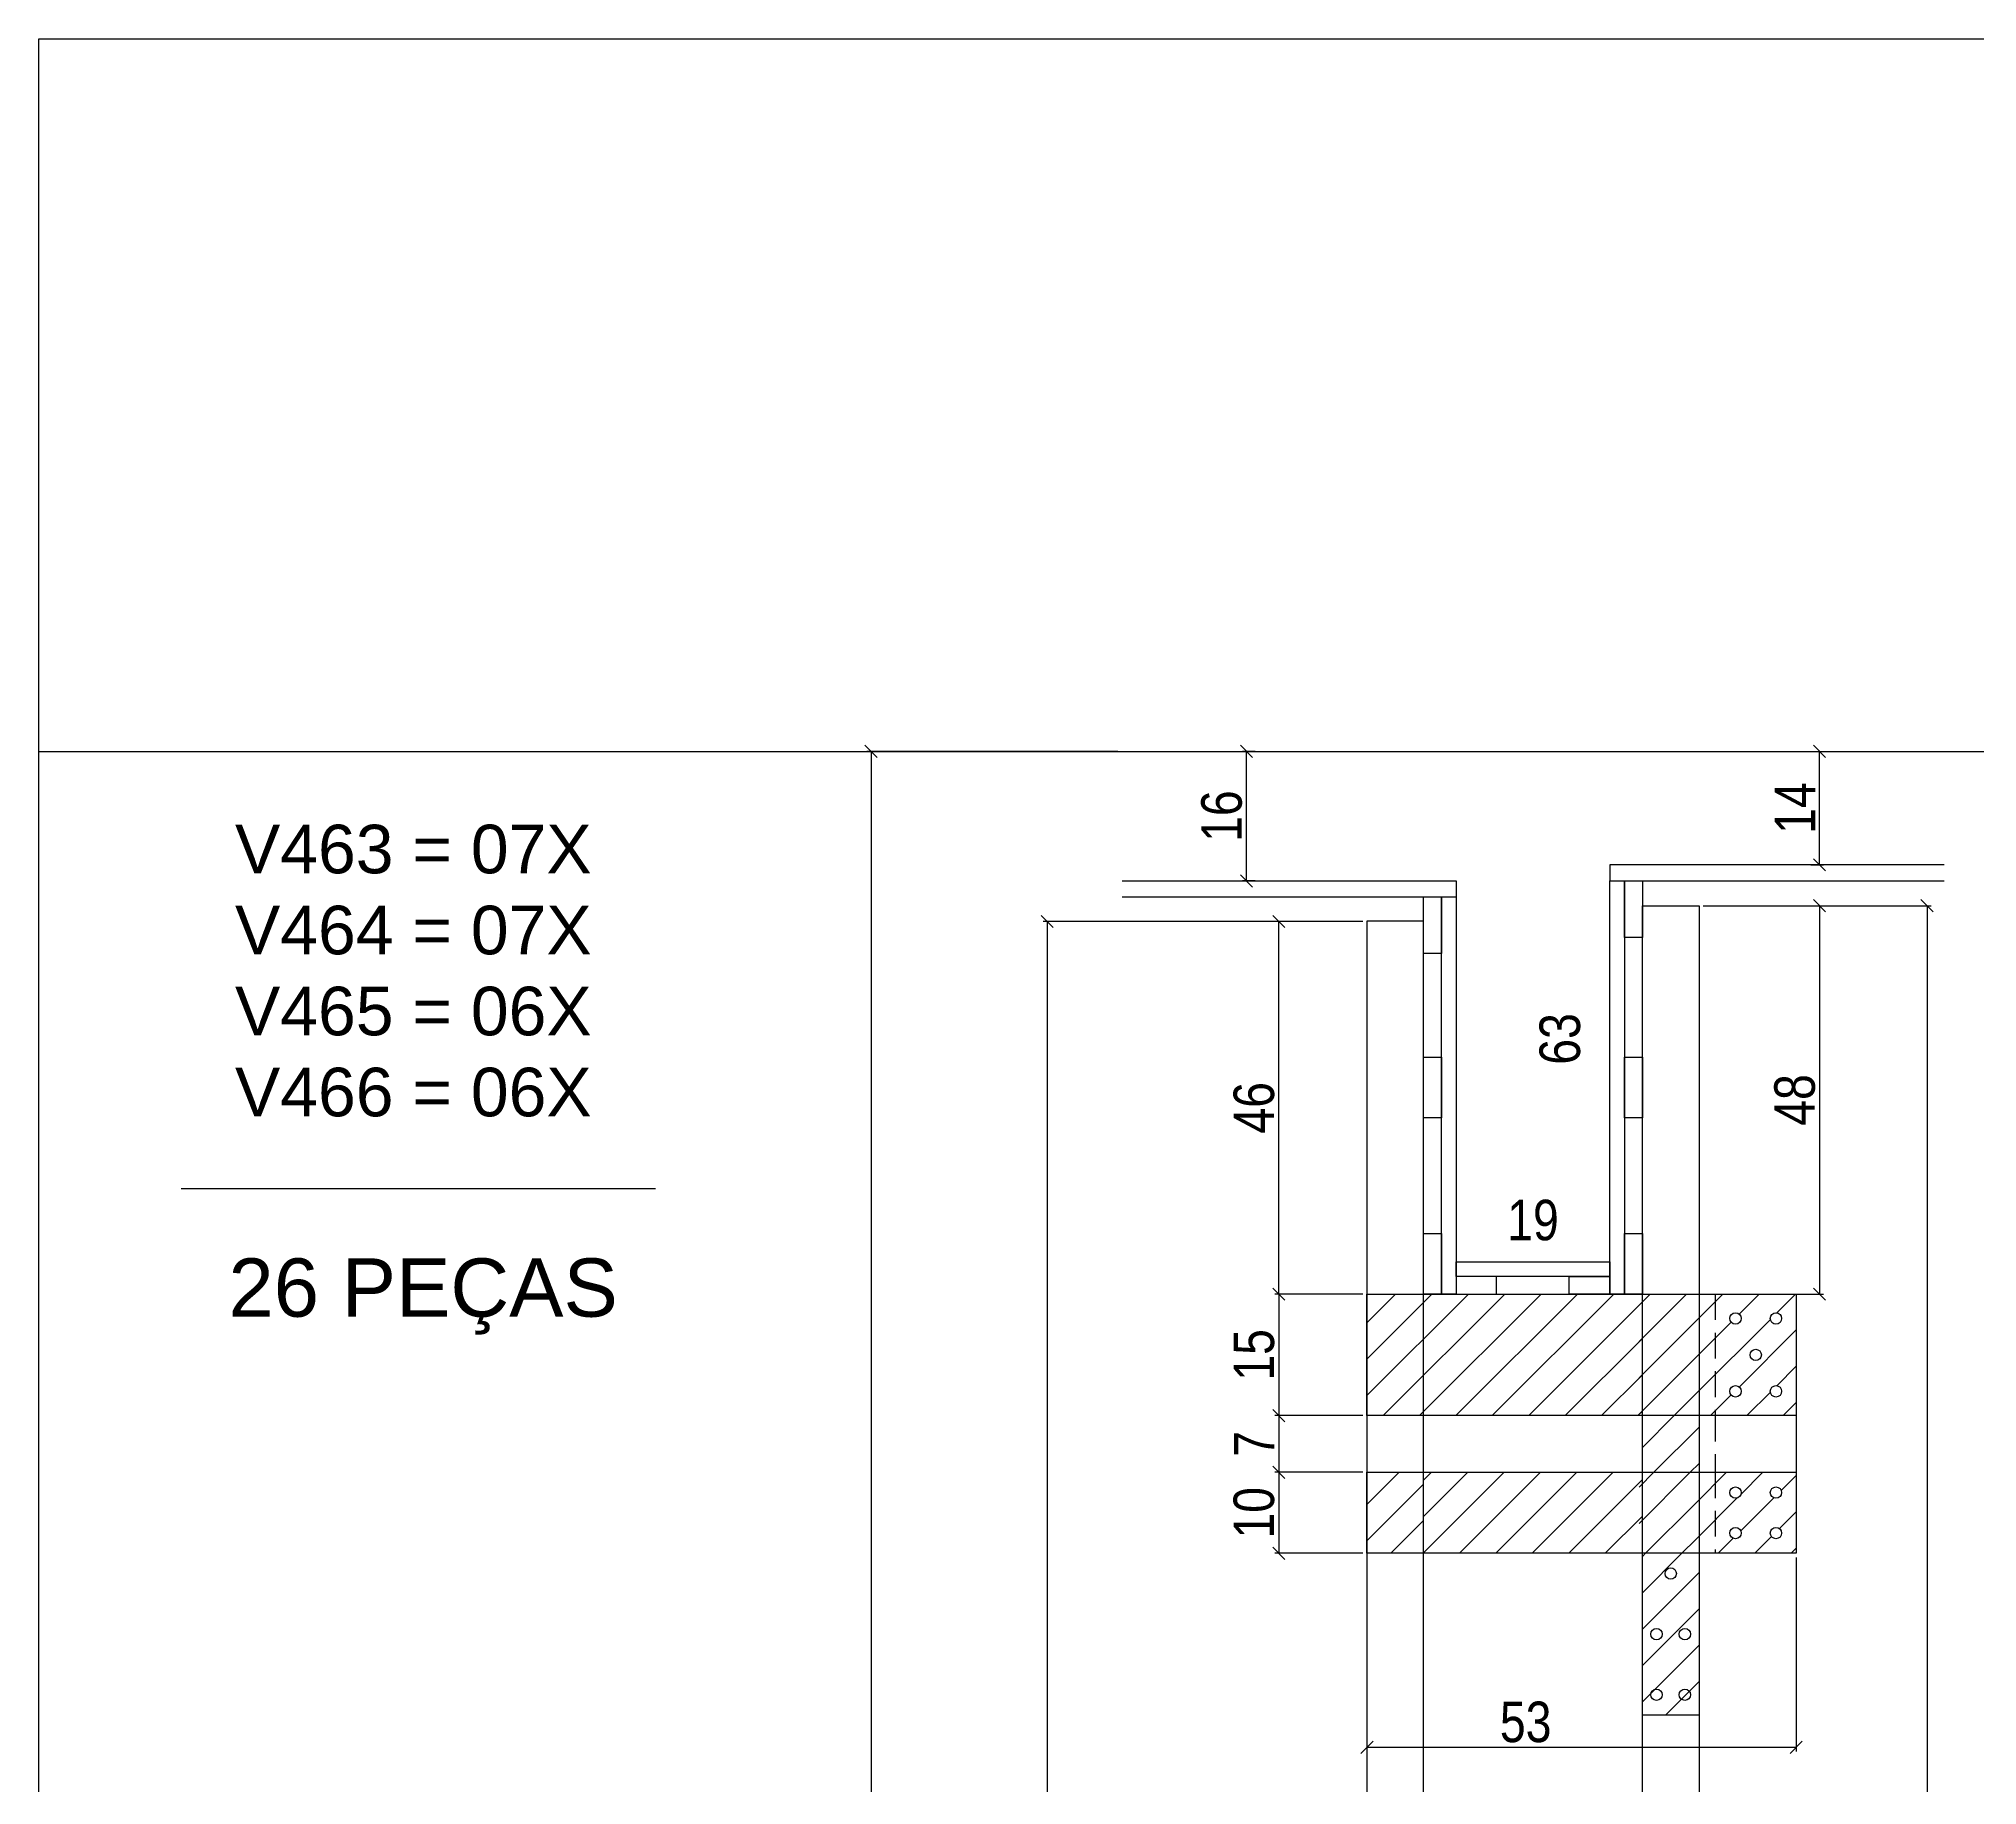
# Model space of a CAD drawing. Extents: x 17311 to 161354, y 153625 to 210355.
# Drawn here: x 17744.1 to 18222.7, y 205869.9 to 206301.2 of the extents above; entities that cross this region are included whole.
import ezdxf

# ---------------------------------------------------------------- set-up
doc = ezdxf.new("R2010")
doc.units = 0
doc.linetypes.add('DASHED2', pattern=[9.525, 6.35, -3.175])
doc.layers.get('0').update_dxf_attribs({"linetype": 'CONTINUOUS'})
doc.layers.get('DEFPOINTS').update_dxf_attribs({"linetype": 'CONTINUOUS'})
for name, color, linetype in [('8', 111, 'CONTINUOUS'), ('COTA', 241, 'CONTINUOUS'), ('detalhes', 4, 'CONTINUOUS'), ('HACHURA', 8, 'CONTINUOUS'), ('SARR_2.2x10', 60, 'CONTINUOUS'), ('SARR_7x7', 40, 'CONTINUOUS'), ('TIRAS REESCORAMENTO', 252, 'CONTINUOUS'), ('VIGAS', 3, 'CONTINUOUS')]:
    doc.layers.add(name, color=color, linetype=linetype)
doc.styles.add('COTA TECNICA 2X', font='techl___.ttf', dxfattribs={"height": 10})
doc.styles.add('R80-50', font='arial.ttf', dxfattribs={"height": 10})
doc.dimstyles.new('SECAO', dxfattribs={"dimscale": 0.333333, "dimtxt": 5, "dimasz": 9, "dimexe": 3, "dimexo": 3, "dimgap": 3, "dimtad": 1, "dimdec": 1, "dimlfac": 0.5, "dimzin": 12, "dimdsep": 46, "dimtxsty": 'COTA TECNICA 2X', "dimblk1": 'OBLIQUE', "dimblk2": 'OBLIQUE', "dimsah": 1, "dimcen": 0.9, "dimclrd": 4, "dimclre": 4, "dimclrt": 240, "dimadec": 1, "dimazin": 3, "dimtfac": 1, "dimtdec": 1, "dimtmove": 0, "dimatfit": 3, "dimfxl": 1, "dimtolj": 1, "dimtzin": 12, "dimarcsym": 0})
pattern_1 = [(45, (-8055.539, 8450.3516), (-4.49012806, 4.49012806), [])]

# ---------------------------------------------------------------- blocks, each defined once
blk = doc.blocks.new('_Oblique')
at = {"color": 0, "linetype": 'ByBlock', "lineweight": -2}
blk.add_line((-0.5, -0.5), (0.5, 0.5), dxfattribs=at)
blk = doc.blocks.new('*D4247')
at = {"layer": 'DEFPOINTS', "color": 0, "transparency": 16777216}
for p in [(18072.06, 206083.21), (17993.11, 205569.13), (18072.06, 205569.13)]:
    blk.add_point(p, dxfattribs=at)
at = {"layer": 'detalhes', "color": 4, "lineweight": -2, "transparency": 16777216}
for p, q in [((18071.06, 206083.21), (17992.11, 206083.21)), ((17993.11, 206083.21), (17993.11, 205569.13)), ((18071.06, 205569.13), (17992.11, 205569.13))]:
    blk.add_line(p, q, dxfattribs=at)
at = {"layer": 'detalhes', "color": 4, "lineweight": -2, "transparency": 16777216, "xscale": 3, "yscale": 3, "zscale": 3}
for p, rotation in [((17993.11, 206083.21), 90), ((17993.11, 205569.13), 270)]:
    blk.add_blockref('_Oblique', p, dxfattribs=dict(at, rotation=rotation))
at = {"layer": 'detalhes', "color": 240, "transparency": 16777216, "insert": (17987, 205826.17), "char_height": 10, "attachment_point": 5, "rotation": 90, "style": 'COTA TECNICA 2X'}
blk.add_mtext('\\A1;257', dxfattribs=at)
blk = doc.blocks.new('*D4253')
at = {"layer": 'DEFPOINTS', "color": 0, "transparency": 16777216}
for p in [(18050.3, 206083.21), (18072.06, 206083.21), (18072.06, 205991.17)]:
    blk.add_point(p, dxfattribs=at)
at = {"layer": 'detalhes', "color": 4, "lineweight": -2, "transparency": 16777216}
for p, q in [((18071.06, 206083.21), (18049.3, 206083.21)), ((18050.3, 205991.17), (18050.3, 206083.21)), ((18071.06, 205991.17), (18049.3, 205991.17))]:
    blk.add_line(p, q, dxfattribs=at)
at = {"layer": 'detalhes', "color": 4, "lineweight": -2, "transparency": 16777216, "xscale": 3, "yscale": 3, "zscale": 3}
for p, rotation in [((18050.3, 206083.21), 90), ((18050.3, 205991.17), 270)]:
    blk.add_blockref('_Oblique', p, dxfattribs=dict(at, rotation=rotation))
at = {"layer": 'detalhes', "color": 240, "transparency": 16777216, "insert": (18044.19, 206037.19), "char_height": 10, "attachment_point": 5, "rotation": 90, "style": 'COTA TECNICA 2X'}
blk.add_mtext('\\A1;46', dxfattribs=at)
blk = doc.blocks.new('*D4254')
at = {"layer": 'DEFPOINTS', "color": 0, "transparency": 16777216}
for p in [(18154.06, 206087.1), (18154.06, 205991.17), (18183.82, 205991.17)]:
    blk.add_point(p, dxfattribs=at)
at = {"layer": 'detalhes', "color": 4, "lineweight": -2, "transparency": 16777216}
for p, q in [((18155.06, 206087.1), (18184.82, 206087.1)), ((18183.82, 206087.1), (18183.82, 205991.17)), ((18155.06, 205991.17), (18184.82, 205991.17))]:
    blk.add_line(p, q, dxfattribs=at)
at = {"layer": 'detalhes', "color": 4, "lineweight": -2, "transparency": 16777216, "xscale": 3, "yscale": 3, "zscale": 3}
for p, rotation in [((18183.82, 206087.1), 90), ((18183.82, 205991.17), 270)]:
    blk.add_blockref('_Oblique', p, dxfattribs=dict(at, rotation=rotation))
at = {"layer": 'detalhes', "color": 240, "transparency": 16777216, "insert": (18177.72, 206039.13), "char_height": 10, "attachment_point": 5, "rotation": 90, "style": 'COTA TECNICA 2X'}
blk.add_mtext('\\A1;48', dxfattribs=at)
blk = doc.blocks.new('*D4255')
at = {"layer": 'DEFPOINTS', "color": 0, "transparency": 16777216}
for p in [(18011.58, 206125.22), (17949.6, 205549.13), (18072.06, 205549.13)]:
    blk.add_point(p, dxfattribs=at)
at = {"layer": 'detalhes', "color": 4, "lineweight": -2, "transparency": 16777216}
for p, q in [((18010.58, 206125.22), (17948.6, 206125.22)), ((17949.6, 206125.22), (17949.6, 205549.13)), ((18071.06, 205549.13), (17948.6, 205549.13))]:
    blk.add_line(p, q, dxfattribs=at)
at = {"layer": 'detalhes', "color": 4, "lineweight": -2, "transparency": 16777216, "xscale": 3, "yscale": 3, "zscale": 3}
for p, rotation in [((17949.6, 206125.22), 90), ((17949.6, 205549.13), 270)]:
    blk.add_blockref('_Oblique', p, dxfattribs=dict(at, rotation=rotation))
at = {"layer": 'detalhes', "color": 240, "transparency": 16777216, "insert": (17943.51, 205837.17), "char_height": 10, "attachment_point": 5, "rotation": 90, "style": 'COTA TECNICA 2X'}
blk.add_mtext('\\A1;288', dxfattribs=at)
blk = doc.blocks.new('*D4257')
at = {"layer": 'DEFPOINTS', "color": 0, "transparency": 16777216}
for p in [(18119.1, 206125.22), (18125.96, 206125.22), (18119.1, 205999.17)]:
    blk.add_point(p, dxfattribs=at)
at = {"layer": 'detalhes', "color": 240, "transparency": 16777216, "insert": (18119.74, 206054.2), "char_height": 10, "attachment_point": 5, "rotation": 90, "style": 'COTA TECNICA 2X'}
blk.add_mtext('\\A1;63', dxfattribs=at)
blk = doc.blocks.new('*D4258')
at = {"layer": 'DEFPOINTS', "color": 0, "transparency": 16777216}
for p in [(18094.06, 206003.32), (18132.06, 206003.32), (18132.06, 206003.32)]:
    blk.add_point(p, dxfattribs=at)
at = {"layer": 'detalhes', "color": 240, "transparency": 16777216, "insert": (18113.06, 206009.41), "char_height": 10, "attachment_point": 5, "style": 'COTA TECNICA 2X'}
blk.add_mtext('\\A1;19', dxfattribs=at)
blk = doc.blocks.new('*D4260')
at = {"layer": 'DEFPOINTS', "color": 0, "transparency": 16777216}
for p in [(18072.06, 205951.17), (18178.06, 205927.17), (18178.06, 205879.25)]:
    blk.add_point(p, dxfattribs=at)
at = {"layer": 'detalhes', "color": 4, "lineweight": -2, "transparency": 16777216}
for p, q in [((18072.06, 205950.17), (18072.06, 205878.25)), ((18178.06, 205926.17), (18178.06, 205878.25)), ((18072.06, 205879.25), (18178.06, 205879.25))]:
    blk.add_line(p, q, dxfattribs=at)
at = {"layer": 'detalhes', "color": 4, "lineweight": -2, "transparency": 16777216, "xscale": 3, "yscale": 3, "zscale": 3, "rotation": 180}
blk.add_blockref('_Oblique', (18072.06, 205879.25), dxfattribs=at)
at = {"layer": 'detalhes', "color": 4, "lineweight": -2, "transparency": 16777216, "xscale": 3, "yscale": 3, "zscale": 3}
blk.add_blockref('_Oblique', (18178.06, 205879.25), dxfattribs=at)
at = {"layer": 'detalhes', "color": 240, "transparency": 16777216, "insert": (18111.25, 205885.47), "char_height": 10, "attachment_point": 5, "style": 'COTA TECNICA 2X'}
blk.add_mtext('\\A1;53', dxfattribs=at)
blk = doc.blocks.new('*D4261')
at = {"layer": 'DEFPOINTS', "color": 0, "transparency": 16777216}
for p in [(18180.66, 206125.22), (18183.82, 206125.22), (18180.66, 206097.22)]:
    blk.add_point(p, dxfattribs=at)
at = {"layer": 'detalhes', "color": 4, "lineweight": -2, "transparency": 16777216}
for p, q in [((18181.66, 206125.22), (18184.82, 206125.22)), ((18183.82, 206097.22), (18183.82, 206125.22)), ((18181.66, 206097.22), (18184.82, 206097.22))]:
    blk.add_line(p, q, dxfattribs=at)
at = {"layer": 'detalhes', "color": 4, "lineweight": -2, "transparency": 16777216, "xscale": 3, "yscale": 3, "zscale": 3}
for p, rotation in [((18183.82, 206125.22), 90), ((18183.82, 206097.22), 270)]:
    blk.add_blockref('_Oblique', p, dxfattribs=dict(at, rotation=rotation))
at = {"layer": 'detalhes', "color": 240, "transparency": 16777216, "insert": (18177.75, 206111.22), "char_height": 10, "attachment_point": 5, "rotation": 90, "style": 'COTA TECNICA 2X'}
blk.add_mtext('\\A1;14', dxfattribs=at)
blk = doc.blocks.new('*D4262')
at = {"layer": 'DEFPOINTS', "color": 0, "transparency": 16777216}
for p in [(18155.06, 206087.1), (18155.06, 205569.13), (18210.36, 205569.13)]:
    blk.add_point(p, dxfattribs=at)
at = {"layer": 'detalhes', "color": 4, "lineweight": -2, "transparency": 16777216}
for p, q in [((18156.06, 206087.1), (18211.36, 206087.1)), ((18210.36, 206087.1), (18210.36, 205569.13)), ((18156.06, 205569.13), (18211.36, 205569.13))]:
    blk.add_line(p, q, dxfattribs=at)
at = {"layer": 'detalhes', "color": 4, "lineweight": -2, "transparency": 16777216, "xscale": 3, "yscale": 3, "zscale": 3}
for p, rotation in [((18210.36, 206087.1), 90), ((18210.36, 205569.13), 270)]:
    blk.add_blockref('_Oblique', p, dxfattribs=dict(at, rotation=rotation))
at = {"layer": 'detalhes', "color": 240, "transparency": 16777216, "insert": (18204.22, 205828.11), "char_height": 10, "attachment_point": 5, "rotation": 90, "style": 'COTA TECNICA 2X'}
blk.add_mtext('\\A1;259', dxfattribs=at)
blk = doc.blocks.new('*D4264')
at = {"layer": 'DEFPOINTS', "color": 0, "transparency": 16777216}
for p in [(18072.06, 205991.17), (18050.3, 205961.17), (18072.06, 205961.17)]:
    blk.add_point(p, dxfattribs=at)
at = {"layer": 'detalhes', "color": 4, "lineweight": -2, "transparency": 16777216}
for p, q in [((18071.06, 205991.17), (18049.3, 205991.17)), ((18050.3, 205991.17), (18050.3, 205961.17)), ((18071.06, 205961.17), (18049.3, 205961.17))]:
    blk.add_line(p, q, dxfattribs=at)
at = {"layer": 'detalhes', "color": 4, "lineweight": -2, "transparency": 16777216, "xscale": 3, "yscale": 3, "zscale": 3}
for p, rotation in [((18050.3, 205991.17), 90), ((18050.3, 205961.17), 270)]:
    blk.add_blockref('_Oblique', p, dxfattribs=dict(at, rotation=rotation))
at = {"layer": 'detalhes', "color": 240, "transparency": 16777216, "insert": (18044.19, 205976.17), "char_height": 10, "attachment_point": 5, "rotation": 90, "style": 'COTA TECNICA 2X'}
blk.add_mtext('\\A1;15', dxfattribs=at)
blk = doc.blocks.new('*D4265')
at = {"layer": 'DEFPOINTS', "color": 0, "transparency": 16777216}
for p in [(18072.06, 205947.17), (18050.3, 205927.17), (18072.06, 205927.17)]:
    blk.add_point(p, dxfattribs=at)
at = {"layer": 'detalhes', "color": 4, "lineweight": -2, "transparency": 16777216}
for p, q in [((18071.06, 205947.17), (18049.3, 205947.17)), ((18050.3, 205947.17), (18050.3, 205927.17)), ((18071.06, 205927.17), (18049.3, 205927.17))]:
    blk.add_line(p, q, dxfattribs=at)
at = {"layer": 'detalhes', "color": 4, "lineweight": -2, "transparency": 16777216, "xscale": 3, "yscale": 3, "zscale": 3}
for p, rotation in [((18050.3, 205947.17), 90), ((18050.3, 205927.17), 270)]:
    blk.add_blockref('_Oblique', p, dxfattribs=dict(at, rotation=rotation))
at = {"layer": 'detalhes', "color": 240, "transparency": 16777216, "insert": (18044.19, 205937.17), "char_height": 10, "attachment_point": 5, "rotation": 90, "style": 'COTA TECNICA 2X'}
blk.add_mtext('\\A1;10', dxfattribs=at)
blk = doc.blocks.new('*D4266')
at = {"layer": 'DEFPOINTS', "color": 0, "transparency": 16777216}
for p in [(18072.06, 205961.17), (18050.3, 205947.17), (18072.06, 205947.17)]:
    blk.add_point(p, dxfattribs=at)
at = {"layer": 'detalhes', "color": 4, "lineweight": -2, "transparency": 16777216}
for p, q in [((18071.06, 205961.17), (18049.3, 205961.17)), ((18050.3, 205961.17), (18050.3, 205947.17)), ((18071.06, 205947.17), (18049.3, 205947.17))]:
    blk.add_line(p, q, dxfattribs=at)
at = {"layer": 'detalhes', "color": 4, "lineweight": -2, "transparency": 16777216, "xscale": 3, "yscale": 3, "zscale": 3}
for p, rotation in [((18050.3, 205961.17), 90), ((18050.3, 205947.17), 270)]:
    blk.add_blockref('_Oblique', p, dxfattribs=dict(at, rotation=rotation))
at = {"layer": 'detalhes', "color": 240, "transparency": 16777216, "insert": (18044.22, 205954.17), "char_height": 10, "attachment_point": 5, "rotation": 90, "style": 'COTA TECNICA 2X'}
blk.add_mtext('\\A1;7', dxfattribs=at)
blk = doc.blocks.new('*D4267')
at = {"layer": 'DEFPOINTS', "color": 0, "transparency": 16777216}
for p in [(18042.31, 206125.22), (18045.47, 206125.22), (18045.47, 206093.22)]:
    blk.add_point(p, dxfattribs=at)
at = {"layer": 'detalhes', "color": 4, "lineweight": -2, "transparency": 16777216}
for p, q in [((18044.47, 206125.22), (18041.31, 206125.22)), ((18042.31, 206093.22), (18042.31, 206125.22)), ((18044.47, 206093.22), (18041.31, 206093.22))]:
    blk.add_line(p, q, dxfattribs=at)
at = {"layer": 'detalhes', "color": 4, "lineweight": -2, "transparency": 16777216, "xscale": 3, "yscale": 3, "zscale": 3}
for p, rotation in [((18042.31, 206125.22), 90), ((18042.31, 206093.22), 270)]:
    blk.add_blockref('_Oblique', p, dxfattribs=dict(at, rotation=rotation))
at = {"layer": 'detalhes', "color": 240, "transparency": 16777216, "insert": (18036.21, 206109.22), "char_height": 10, "attachment_point": 5, "rotation": 90, "style": 'COTA TECNICA 2X'}
blk.add_mtext('\\A1;16', dxfattribs=at)

msp = doc.modelspace()

# ---------------------------------------------------------------- hatches: boundary and pattern name
at = {"layer": 'COTA'}
h = msp.add_hatch(dxfattribs=at)
h.set_pattern_fill('ANSI31', color=256, scale=2, style=0)
h.set_pattern_definition(pattern_1)
h.paths.add_polyline_path([(18140.06, 205991.17), (18072.06, 205991.17), (18072.06, 205961.17), (18140.06, 205961.17)])
h = msp.add_hatch(dxfattribs=at)
h.set_pattern_fill('ANSI31', color=256, scale=2, style=0)
h.set_pattern_definition(pattern_1)
h.paths.add_polyline_path([(18153.26, 205991.17), (18139.26, 205991.17), (18139.26, 205961.17), (18153.26, 205961.17)])
h = msp.add_hatch(dxfattribs=at)
h.set_pattern_fill('ANSI31', color=256, scale=2, style=0)
h.set_pattern_definition(pattern_1)
h.paths.add_polyline_path([(18178.06, 205991.17), (18153.26, 205991.17), (18153.26, 205961.17), (18178.06, 205961.17)])
h.paths.add_polyline_path([(18164.46, 205967.17, -1), (18161.66, 205967.17, -1)], flags=16)
h.paths.add_polyline_path([(18166.66, 205976.17, -1), (18169.46, 205976.17, -1)], flags=16)
h.paths.add_polyline_path([(18161.66, 205985.17, -1), (18164.46, 205985.17, -1)], flags=16)
h.paths.add_polyline_path([(18174.46, 205967.17, -1), (18171.66, 205967.17, -1)], flags=16)
h.paths.add_polyline_path([(18171.66, 205985.17, -1), (18174.46, 205985.17, -1)], flags=16)
h = msp.add_hatch(dxfattribs=at)
h.set_pattern_fill('ANSI31', color=256, scale=2, style=0)
h.set_pattern_definition(pattern_1)
h.paths.add_polyline_path([(18140.06, 205961.17), (18140.06, 205947.17), (18154.06, 205947.17), (18154.06, 205961.17)])
h = msp.add_hatch(dxfattribs=at)
h.set_pattern_fill('ANSI31', color=256, scale=2, style=0)
h.set_pattern_definition(pattern_1)
h.paths.add_polyline_path([(18086.06, 205947.17), (18072.06, 205947.17), (18072.06, 205927.17), (18086.06, 205927.17)])
h = msp.add_hatch(dxfattribs=at)
h.set_pattern_fill('ANSI31', color=256, scale=2, style=0)
h.set_pattern_definition([(45, (-8065.539, 8450.3516), (-4.49012806, 4.49012806), [])])
h.paths.add_polyline_path([(18140.06, 205947.17), (18086.06, 205947.17), (18086.06, 205927.17), (18140.06, 205927.17)])
h = msp.add_hatch(dxfattribs=at)
h.set_pattern_fill('ANSI31', color=256, scale=2, style=0)
h.set_pattern_definition(pattern_1)
h.paths.add_polyline_path([(18153.26, 205947.17), (18139.26, 205947.17), (18139.26, 205927.17), (18153.26, 205927.17)])
h = msp.add_hatch(dxfattribs=at)
h.set_pattern_fill('ANSI31', color=256, scale=2, style=0)
h.set_pattern_definition(pattern_1)
h.paths.add_polyline_path([(18178.06, 205947.17), (18153.26, 205947.17), (18153.26, 205927.17), (18178.06, 205927.17)])
h.paths.add_polyline_path([(18161.66, 205942.17, -1), (18164.46, 205942.17, -1)], flags=16)
h.paths.add_polyline_path([(18164.46, 205932.17, -1), (18161.66, 205932.17, -1)], flags=16)
h.paths.add_polyline_path([(18171.66, 205942.17, -1), (18174.46, 205942.17, -1)], flags=16)
h.paths.add_polyline_path([(18174.46, 205932.17, -1), (18171.66, 205932.17, -1)], flags=16)
h = msp.add_hatch(dxfattribs=at)
h.set_pattern_fill('ANSI31', color=256, scale=2, style=0)
h.set_pattern_definition(pattern_1)
h.paths.add_polyline_path([(18140.06, 205887.23), (18154.06, 205887.23), (18154.06, 205927.17), (18140.06, 205927.17)])

# ---------------------------------------------------------------- linework, layer by layer
at = {"linetype": 'Continuous'}
msp.add_line((18178.06, 205961.17), (18178.06, 205947.17), dxfattribs=at)
msp.add_line((18154.06, 205887.23), (18140.06, 205887.23))
for centre in [(18163.06, 205985.17), (18173.06, 205985.17), (18168.06, 205976.17), (18163.06, 205967.17), (18173.06, 205967.17), (18163.06, 205942.17), (18173.06, 205942.17), (18163.06, 205932.17), (18173.06, 205932.17), (18147.06, 205922.17), (18143.56, 205907.2), (18150.56, 205907.2), (18143.56, 205892.23), (18150.56, 205892.23)]:
    msp.add_circle(centre, 1.4)
at = {"layer": '8', "color": 5, "linetype": 'Continuous'}
msp.add_lwpolyline([(18340.91, 205336.42), (17744.1, 205336.42), (17744.1, 206301.21), (18340.91, 206301.21)], close=True, dxfattribs=at)
at = {"layer": 'COTA', "linetype": 'DASHED2'}
for p, q in [((18158.06, 205991.17), (18158.06, 205961.17)), ((18158.06, 205961.17), (18158.06, 205947.17)), ((18158.06, 205947.17), (18158.06, 205927.17))]:
    msp.add_line(p, q, dxfattribs=at)
at = {"layer": 'HACHURA', "color": 7}
msp.add_line((17779.25, 206017.29), (17896.4, 206017.29), dxfattribs=at)
at = {"layer": 'SARR_2.2x10', "linetype": 'Continuous'}
for points in [[(18178.06, 205961.17), (18072.06, 205961.17), (18072.06, 205991.17), (18178.06, 205991.17)], [(18178.06, 205927.17), (18072.06, 205927.17), (18072.06, 205947.17), (18178.06, 205947.17)]]:
    msp.add_lwpolyline(points, close=True, dxfattribs=at)
at = {"layer": 'SARR_7x7', "linetype": 'Continuous'}
for points in [[(18154.06, 205569.13), (18140.06, 205569.13), (18140.06, 206087.1), (18154.06, 206087.1)], [(18072.06, 205569.13), (18086.06, 205569.13), (18086.06, 206083.31), (18072.06, 206083.31)]]:
    msp.add_lwpolyline(points, close=True, dxfattribs=at)
at = {"layer": 'TIRAS REESCORAMENTO', "linetype": 'ByBlock'}
for p, q in [((22518.59, 206125.13), (17744.1, 206125.13)), ((18011.58, 206125.22), (18215.03, 206125.22)), ((18132.06, 206093.22), (18214.55, 206093.22))]:
    msp.add_line(p, q, dxfattribs=at)
for points in [[(18011.58, 206093.22), (18094.06, 206093.22), (18094.06, 206089.22), (18011.58, 206089.22)], [(18214.55, 206097.22), (18132.06, 206097.22), (18132.06, 206093.22), (18214.55, 206093.22)], [(18135.66, 205991.17), (18132.06, 205991.17), (18132.06, 206093.22), (18135.66, 206093.22), (18135.66, 205991.17)], [(18094.06, 205991.17), (18090.46, 205991.17), (18090.46, 206089.31), (18094.06, 206089.31), (18094.06, 205991.17)]]:
    msp.add_lwpolyline(points, dxfattribs=at)
for points in [[(18135.66, 206093.22), (18140.06, 206093.22), (18140.06, 206079.22), (18135.66, 206079.22)], [(18086.06, 206089.31), (18090.46, 206089.31), (18090.46, 206075.31), (18086.06, 206075.31)], [(18086.06, 206049.7), (18090.46, 206049.7), (18090.46, 206034.7), (18086.06, 206034.7)], [(18135.66, 206049.7), (18140.06, 206049.7), (18140.06, 206034.7), (18135.66, 206034.7)], [(18086.06, 206006.17), (18090.46, 206006.17), (18090.46, 205991.17), (18086.06, 205991.17)], [(18135.66, 206006.17), (18140.06, 206006.17), (18140.06, 205991.17), (18135.66, 205991.17)], [(18132.06, 205995.57), (18094.06, 205995.57), (18094.06, 205999.17), (18132.06, 205999.17)], [(18104.06, 205991.17), (18104.06, 205995.57), (18094.06, 205995.57), (18094.06, 205991.17)], [(18122.03, 205991.17), (18122.03, 205995.57), (18132.06, 205995.57), (18132.06, 205991.17)]]:
    msp.add_lwpolyline(points, close=True, dxfattribs=at)

# ---------------------------------------------------------------- texts
at = {"layer": 'VIGAS', "color": 7, "attachment_point": 1, "style": 'R80-50'}
for s, width, insert, char_height in [('V463 = 07X\\PV464 = 07X\\PV465 = 06X\\PV466 = 06X', 124.324, (17792.55, 206107.1), 12), ('26 PEÇAS', 162.221, (17790.93, 206000), 14.4)]:
    msp.add_mtext_dynamic_manual_height_columns(s, width=width, gutter_width=50, heights=[0], dxfattribs=dict(at, insert=insert, char_height=char_height))

# ---------------------------------------------------------------- dimensions: what is measured, and where the dimension line sits
at = {"layer": 'detalhes', "color": 3}
for base, p1, p2, picture, middle in [((17949.6, 205549.13), (18011.58, 206125.22), (18072.06, 205549.13), '*D4255', (17943.51, 205837.17)), ((18042.31, 206125.22), (18045.47, 206093.22), (18045.47, 206125.22), '*D4267', (18036.21, 206109.22)), ((18183.82, 206125.22), (18180.66, 206097.22), (18180.66, 206125.22), '*D4261', (18177.75, 206111.22)), ((18183.82, 205991.17), (18154.06, 206087.1), (18154.06, 205991.17), '*D4254', (18177.72, 206039.13)), ((18210.36, 205569.13), (18155.06, 206087.1), (18155.06, 205569.13), '*D4262', (18204.22, 205828.11)), ((17993.11, 205569.13), (18072.06, 206083.21), (18072.06, 205569.13), '*D4247', (17987, 205826.17)), ((18050.3, 206083.21), (18072.06, 205991.17), (18072.06, 206083.21), '*D4253', (18044.19, 206037.19)), ((18050.3, 205961.17), (18072.06, 205991.17), (18072.06, 205961.17), '*D4264', (18044.19, 205976.17)), ((18050.3, 205947.17), (18072.06, 205961.17), (18072.06, 205947.17), '*D4266', (18044.22, 205954.17)), ((18050.3, 205927.17), (18072.06, 205947.17), (18072.06, 205927.17), '*D4265', (18044.19, 205937.17))]:
    dim = msp.add_linear_dim(base=base, p1=p1, p2=p2, angle=90, dimstyle='SECAO', dxfattribs=at)
    dim.commit()
    dim.dimension.update_dxf_attribs({"geometry": picture, "text_midpoint": middle})
dim = msp.add_linear_dim(base=(18125.96, 206125.22), p1=(18119.1, 205999.17), p2=(18119.1, 206125.22), angle=90, dimstyle='SECAO', override={"dimse1": 1, "dimse2": 1, "dimsd1": 1, "dimsd2": 1}, dxfattribs=at)
dim.commit()
dim.dimension.update_dxf_attribs({"geometry": '*D4257', "text_midpoint": (18125.96, 206054.2), "dimtype": 160})
dim = msp.add_linear_dim(base=(18132.06, 206003.32), p1=(18094.06, 206003.32), p2=(18132.06, 206003.32), dimstyle='SECAO', override={"dimse1": 1, "dimse2": 1, "dimsd1": 1, "dimsd2": 1}, dxfattribs=at)
dim.commit()
dim.dimension.update_dxf_attribs({"geometry": '*D4258', "text_midpoint": (18113.06, 206009.41)})
dim = msp.add_linear_dim(base=(18178.06, 205879.25), p1=(18072.06, 205951.17), p2=(18178.06, 205927.17), dimstyle='SECAO', dxfattribs=at)
dim.commit()
dim.dimension.update_dxf_attribs({"geometry": '*D4260', "text_midpoint": (18111.25, 205879.25), "dimtype": 160})

doc.saveas('drawing.dxf')
